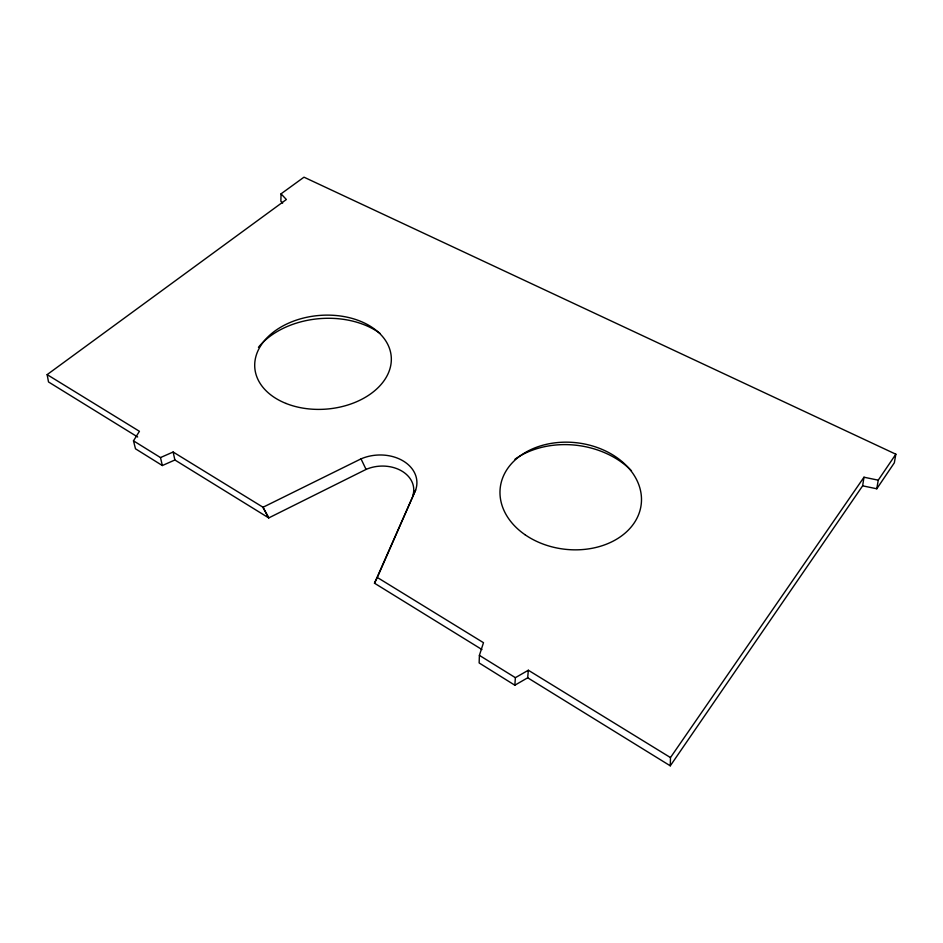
<?xml version="1.0" encoding="UTF-8"?>
<svg xmlns="http://www.w3.org/2000/svg" width="943" height="943" viewBox="0 0 943 943"><rect width="100%" height="100%" fill="white"/><g stroke="black" fill="none" stroke-linecap="round" stroke-linejoin="round"><path stroke-width="1.41" d="M281.049 193.834L286.366 199.515L47.15 374.619L139.423 431.305L133.482 440.829L160.487 457.567L173.123 452.015L263.038 507.251L361.016 458.864A37.991 28.644 -3.5 0 1 402.484 460.549A37.991 28.644 -3.5 0 1 415.639 490.042L377.33 577.47L483.488 642.69L479.398 655.361L479.138 662.953L514.843 685.207L527.691 677.793L670.284 765.822L862.633 485.834L876.79 488.78L894.329 462.824L895.85 454.208L303.988 177.178L281.049 193.834L280.873 201.213L282.641 203.11M670.284 765.822L670.473 757.571L863.988 477.217L878.239 480.164L895.85 454.208M514.843 685.207L515.385 677.675L528.328 670.237L670.473 757.571M527.691 677.793L528.328 670.237M862.633 485.834L863.988 477.217M876.79 488.78L878.239 480.164M481.956 649.55L374.489 583.21L415.639 490.042M374.489 583.21L377.33 577.47M412.657 496.148A32.357 24.518 -3.4 0 0 401.459 470.84A32.357 24.518 -3.4 0 0 366.061 469.414L268.743 517.919L174.891 459.984L173.123 452.015M133.482 440.829L135.497 448.809L162.349 465.536L174.891 459.984M137.666 436.998L48.506 381.95L47.15 374.619M479.398 655.361L515.385 677.675M262.767 507.086L268.743 517.919L263.038 507.251M361.016 458.864L366.061 469.414M160.487 457.567L162.349 465.536M258.441 347.307A75.593 52.183 -4.8 0 1 380.005 333.374M514.972 459.229A78.328 59.468 6.8 0 1 631.492 470.793M285.988 403.439A68.45 46.961 -4.8 0 0 391.251 361.582A68.45 46.961 -4.8 0 0 291.8 321.799A68.45 46.961 -4.8 0 0 285.988 403.439M524.921 534.646A70.961 53.562 6.7 0 0 640.332 509.185A70.961 53.562 6.7 0 0 546.952 444.212A70.961 53.562 6.7 0 0 524.921 534.646"/></g></svg>
